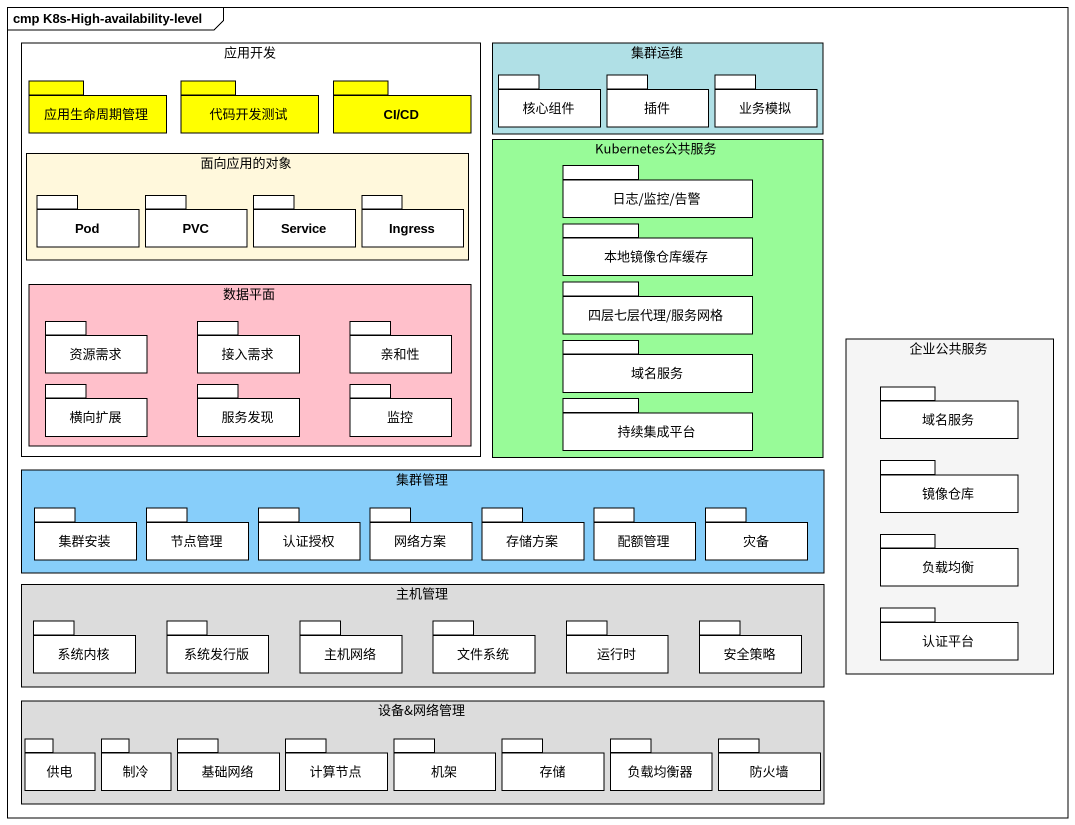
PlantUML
@startuml
mainframe cmp K8s-High-availability-level
rectangle 应用开发 {
  package 应用生命周期管理 #FFFF00 {
  }
  package 代码开发测试 #FFFF00 {
  }
  package "CI/CD" as CI_CD #FFFF00 {
  }
  rectangle 面向应用的对象 #FFF8DC {
    package Pod {
    }
    package PVC {
    }
    package Service {
    }
    package Ingress {
    }
  }
  rectangle 数据平面 #FFC0CB {
    package 资源需求 {
    }
    package 接入需求 {
    }
    package 亲和性 {
    }
    package 横向扩展 {
    }
    package 服务发现 {
    }
    package 监控 {
    }
  }
}
rectangle 集群运维 #B0E0E6 {
  package 核心组件 {
  }
  package 插件 {
  }
  package 业务模拟 {
  }
}
rectangle Kubernetes公共服务 #98FB98 {
  package "日志/监控/告警" as 日志_监控_告警 {
  }
  package 本地镜像仓库缓存 {
  }
  package "四层七层代理/服务网格" as 四层七层代理_服务网格 {
  }
  package 域名服务 {
  }
  package 持续集成平台 {
  }
}
rectangle 企业公共服务 #F5F5F5 {
  package "域名服务" as 域名服务_2 {
  }
  package 镜像仓库 {
  }
  package 负载均衡 {
  }
  package 认证平台 {
  }
}
rectangle 集群管理 #87CEFA {
  package 集群安装 {
  }
  package 节点管理 {
  }
  package 认证授权 {
  }
  package 网络方案 {
  }
  package 存储方案 {
  }
  package 配额管理 {
  }
  package 灾备 {
  }
}
rectangle 主机管理 #DCDCDC {
  package 系统内核 {
  }
  package 系统发行版 {
  }
  package 主机网络 {
  }
  package 文件系统 {
  }
  package 运行时 {
  }
  package 安全策略 {
  }
}
rectangle "设备&网络管理" as 设备_网络管理 #DCDCDC {
  package 供电 {
  }
  package 制冷 {
  }
  package 基础网络 {
  }
  package 计算节点 {
  }
  package 机架 {
  }
  package 存储 {
  }
  package 负载均衡器 {
  }
  package 防火墙 {
  }
}
@enduml
